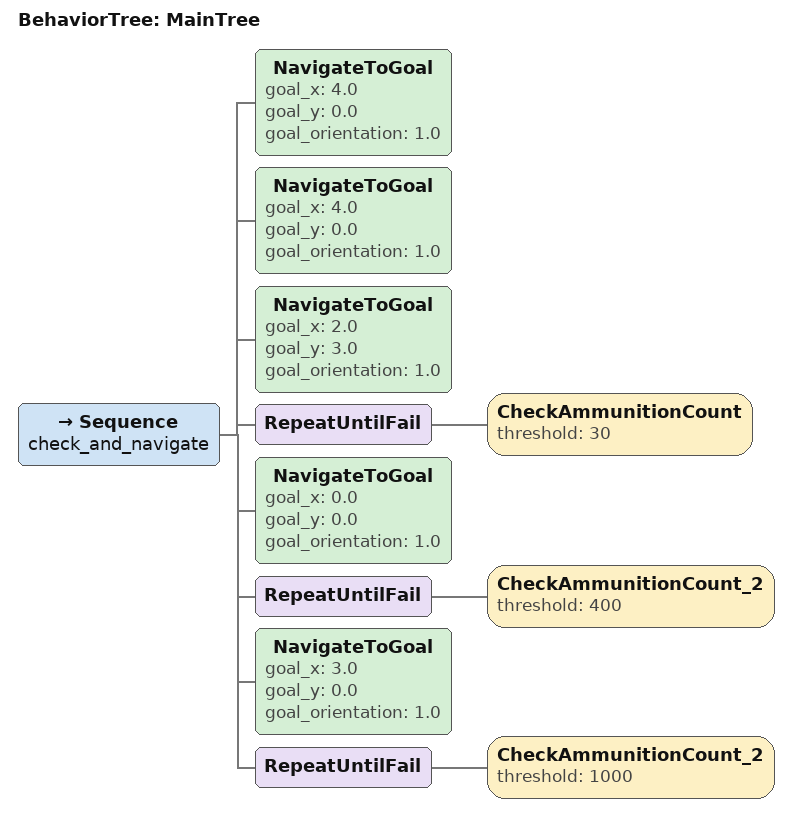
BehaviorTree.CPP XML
<root main_tree_to_execute="MainTree">
  <BehaviorTree ID="MainTree">
    <Sequence name="check_and_navigate">
      <!-- Step 1: 导航到初始点 (4,3) -->
      <NavigateToGoal goal_x="4.0" goal_y="0.0" goal_orientation="1.0"/>

      <NavigateToGoal goal_x="4.0" goal_y="0.0" goal_orientation="1.0"/>

      <NavigateToGoal goal_x="2.0" goal_y="3.0" goal_orientation="1.0"/>

      <RepeatUntilFail>
         <CheckAmmunitionCount threshold="30"/>
      </RepeatUntilFail>

      <NavigateToGoal goal_x="0.0" goal_y="0.0" goal_orientation="1.0"/>

      <RepeatUntilFail>
        <CheckAmmunitionCount_2 threshold="400"/>
      </RepeatUntilFail>

      <NavigateToGoal goal_x="3.0" goal_y="0.0" goal_orientation="1.0"/>

      <RepeatUntilFail>
        <CheckAmmunitionCount_2 threshold="1000"/>
      </RepeatUntilFail>

    </Sequence>
  </BehaviorTree>
</root>
